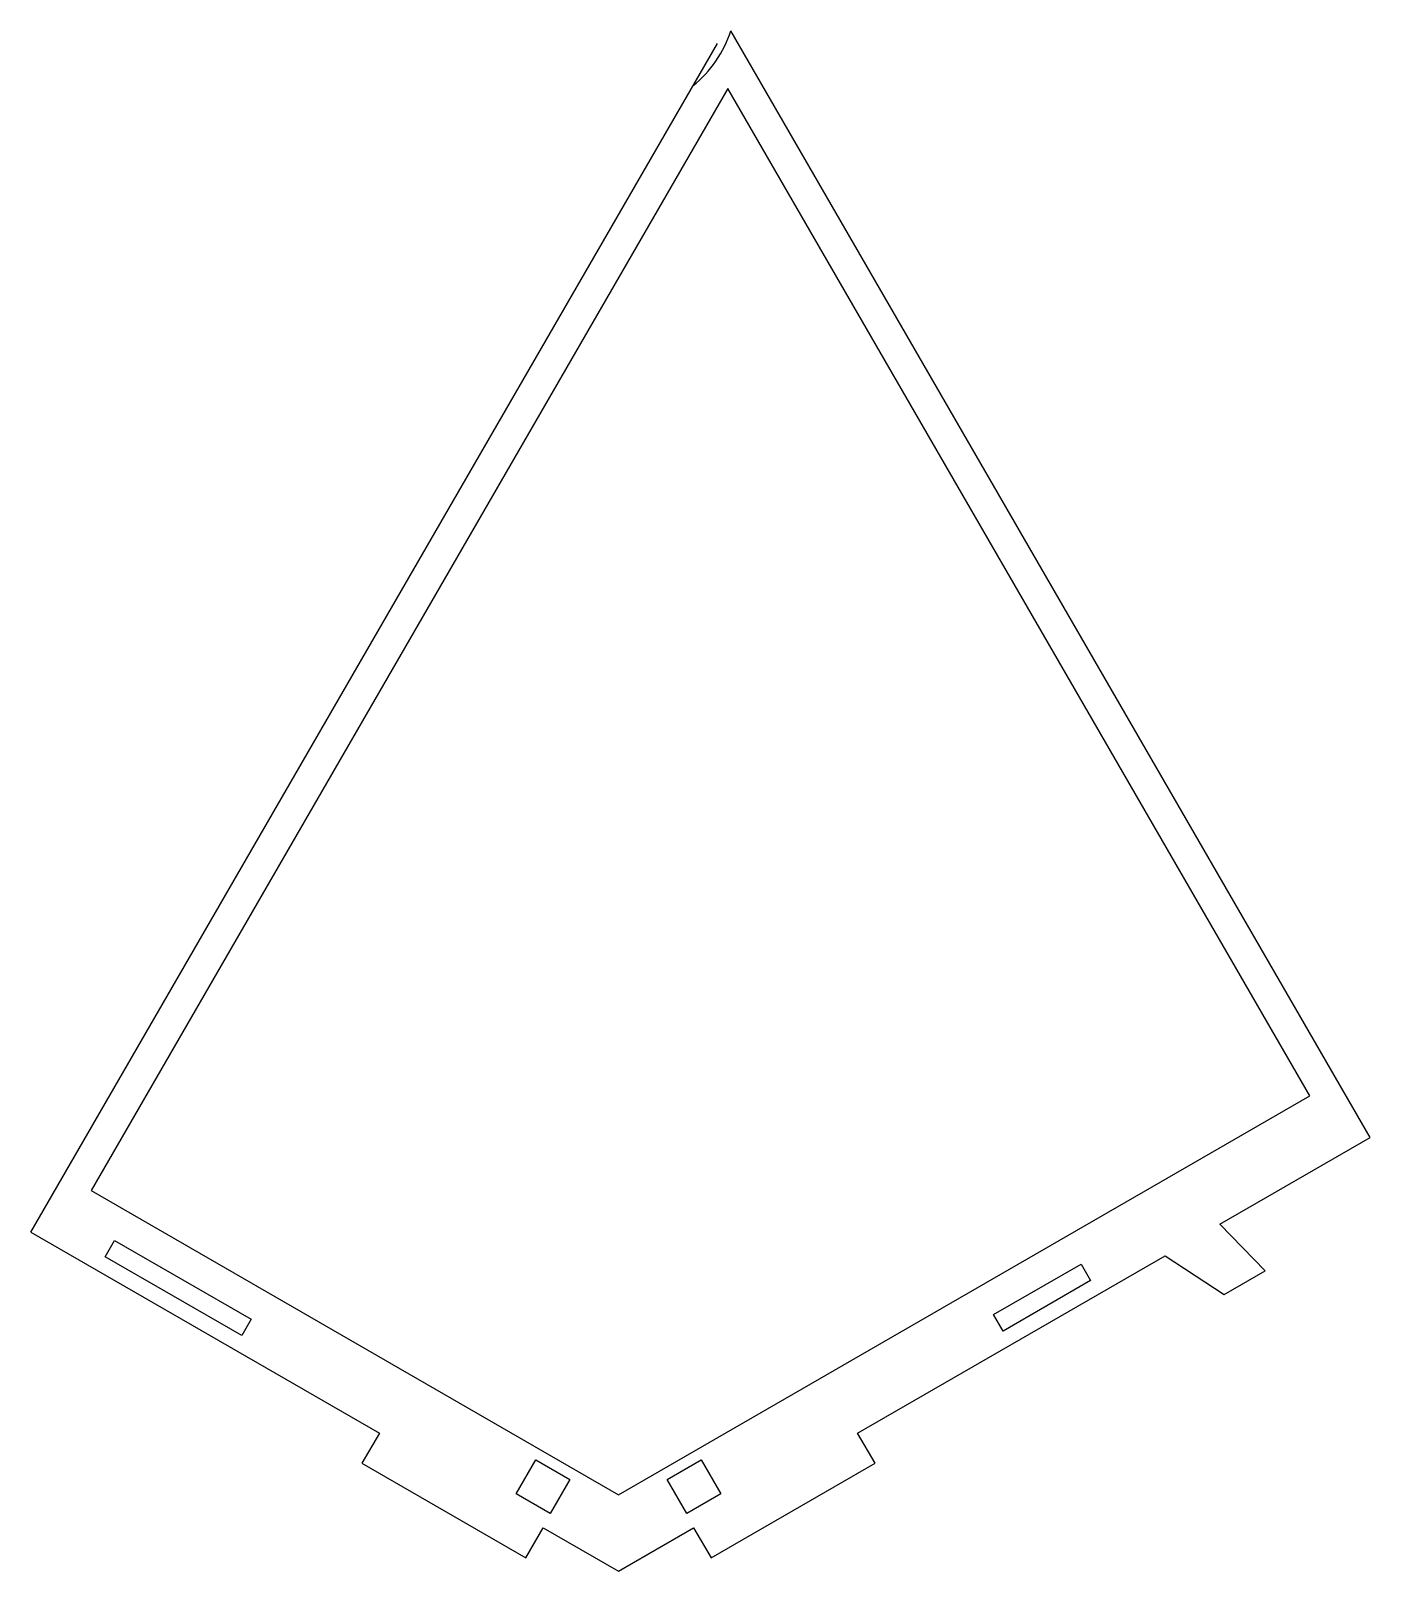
# Model space of a CAD drawing. Header units: millimetres. Extents: x -37.2 to 47.6, y -100 to -2.3.
import ezdxf

# ---------------------------------------------------------------- set-up
doc = ezdxf.new("R2010")
doc.units = ezdxf.units.MM
doc.layers.get('0').update_dxf_attribs({"linetype": 'CONTINUOUS'})

msp = doc.modelspace()

# ---------------------------------------------------------------- linework, layer by layer
for p, q in [((47.631, -72.5), (7.125, -2.341)), ((-37.239, -78.5), (6.27, -3.141)), ((38.105, -78), (47.631, -72.5)), ((40.971, -80.964), (38.105, -78)), ((-37.239, -78.5), (-15.155, -91.25)), ((15.155, -91.25), (34.641, -80)), ((34.641, -80), (38.373, -82.464)), ((38.373, -82.464), (40.971, -80.964)), ((-15.155, -91.25), (-16.255, -93.155)), ((16.255, -93.155), (15.155, -91.25)), ((-16.255, -93.155), (-5.863, -99.155)), ((5.863, -99.155), (16.255, -93.155)), ((-5.863, -99.155), (-4.763, -97.25)), ((-4.763, -97.25), (0, -100)), ((0, -100), (4.763, -97.25)), ((4.763, -97.25), (5.863, -99.155))]:
    msp.add_line(p, q)
for points in [[(43.799, -69.863), (6.928, -6), (-33.407, -75.863), (0, -95.15)], [(-23.271, -84.024), (-23.871, -85.064), (-32.531, -80.064), (-31.931, -79.024)], [(29.313, -80.536), (29.913, -81.575), (24.371, -84.775), (23.771, -83.736)], [(-6.495, -95.095), (-5.245, -92.93), (-3.08, -94.18), (-4.33, -96.345)], [(4.33, -96.345), (3.08, -94.18), (5.245, -92.93), (6.495, -95.095)]]:
    msp.add_lwpolyline(points, close=True)
msp.add_arc((0, 0), 7.5, 308.96053, 341.81031)

doc.saveas('drawing.dxf')
